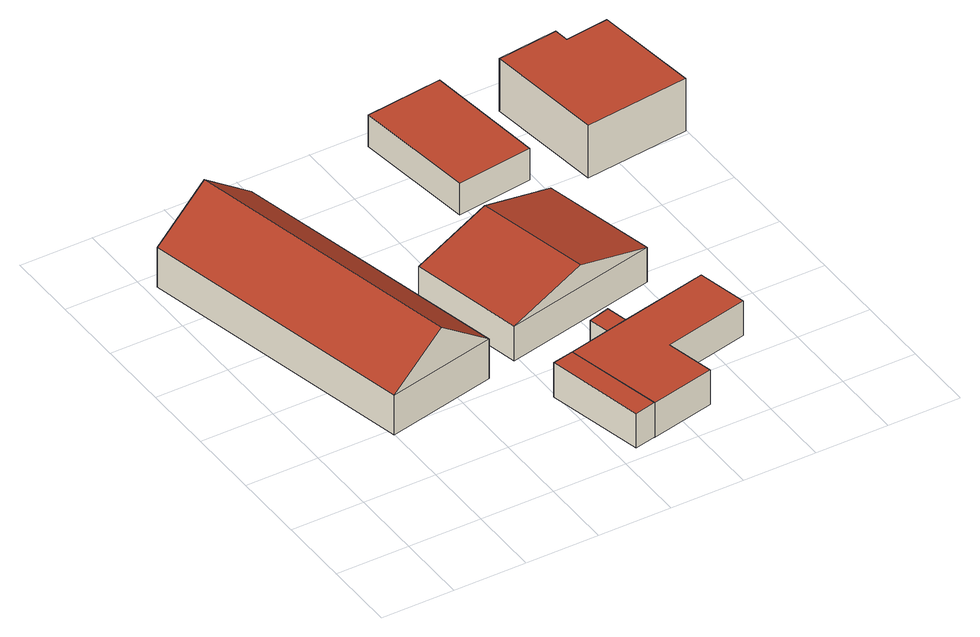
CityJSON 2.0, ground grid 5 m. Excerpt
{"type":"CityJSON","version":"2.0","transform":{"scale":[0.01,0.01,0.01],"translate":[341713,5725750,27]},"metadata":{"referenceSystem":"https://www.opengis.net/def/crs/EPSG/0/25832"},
"CityObjects":{
"building1":{"type":"Building","attributes":{"Geometrietyp2DReferenz":"3000","Gemeindeschluessel":"05170016","function":"31001_1210","roofType":"3100","measuredHeight":5.87},"address":[{"country":"Germany","locality":"Hünxe","thoroughfareNumber":"1","thoroughfareName":"Krudenburger Weg"}],"geometry":[{"type":"Solid","lod":"2","boundaries":[[[[0,1,2,3]],[[4,5,1,0]],[[6,7,5,4]],[[3,2,7,6]],[[0,8,4]],[[6,9,3]],[[3,9,8,0]],[[4,8,9,6]],[[1,5,7,2]]]],"semantics":{"surfaces":[{"type":"WallSurface"},{"type":"RoofSurface"},{"type":"GroundSurface"}],"values":[[0,0,0,0,0,0,1,1,2]]}}]},
"building2":{"type":"Building","attributes":{"Geometrietyp2DReferenz":"3000","Gemeindeschluessel":"05170016","function":"51009_1610","roofType":"1000","measuredHeight":2.53},"geometry":[{"type":"Solid","lod":"2","boundaries":[[[[10,11,12,13]],[[14,15,11,10]],[[16,17,15,14]],[[13,12,17,16]],[[14,10,13,16]],[[11,15,17,12]]]],"semantics":{"surfaces":[{"type":"WallSurface"},{"type":"RoofSurface"},{"type":"GroundSurface"}],"values":[[0,0,0,0,1,2]]}}]},
"building3":{"type":"Building","attributes":{"Geometrietyp2DReferenz":"3000","Gemeindeschluessel":"05170016","function":"31001_2720","roofType":"1000","measuredHeight":2.38},"address":[{"country":"Germany","locality":"Hünxe","thoroughfareNumber":"1","thoroughfareName":"Krudenburger Weg"}],"geometry":[{"type":"Solid","lod":"2","boundaries":[[[[18,19,20,21]],[[22,23,19,18]],[[24,25,23,22]],[[21,20,25,24]],[[22,18,21,24]],[[19,23,25,20]]]],"semantics":{"surfaces":[{"type":"WallSurface"},{"type":"RoofSurface"},{"type":"GroundSurface"}],"values":[[0,0,0,0,1,2]]}}]},
"building4":{"type":"Building","attributes":{"Geometrietyp2DReferenz":"3000","Gemeindeschluessel":"05170016","function":"31001_2720","roofType":"1000","measuredHeight":2.56},"address":[{"country":"Germany","locality":"Hünxe","thoroughfareNumber":"1","thoroughfareName":"Krudenburger Weg"}],"geometry":[{"type":"Solid","lod":"2","boundaries":[[[[26,27,28,29]],[[30,31,27,26]],[[32,33,31,30]],[[34,35,33,32]],[[36,37,35,34]],[[38,39,37,36]],[[40,41,39,38]],[[29,28,41,40]],[[38,36,34,32,30,26,29,40]],[[27,31,33,35,37,39,41,28]]]],"semantics":{"surfaces":[{"type":"WallSurface"},{"type":"RoofSurface"},{"type":"GroundSurface"}],"values":[[0,0,0,0,0,0,0,0,1,2]]}}]},
"building5":{"type":"Building","attributes":{"Geometrietyp2DReferenz":"3000","Gemeindeschluessel":"05170016","function":"31001_2720","roofType":"3100","measuredHeight":4.16},"address":[{"country":"Germany","locality":"Hünxe","thoroughfareNumber":"1","thoroughfareName":"Krudenburger Weg"}],"geometry":[{"type":"Solid","lod":"2","boundaries":[[[[42,43,44,45]],[[46,47,43,42]],[[48,49,47,46]],[[45,44,49,48]],[[42,50,46]],[[48,51,45]],[[45,51,50,42]],[[46,50,51,48]],[[43,47,49,44]]]],"semantics":{"surfaces":[{"type":"WallSurface"},{"type":"RoofSurface"},{"type":"GroundSurface"}],"values":[[0,0,0,0,0,0,1,1,2]]}}]},
"building6":{"type":"Building","attributes":{"Geometrietyp2DReferenz":"3000","Gemeindeschluessel":"05170016","function":"31001_2463","roofType":"1000","measuredHeight":2.32},"address":[{"country":"Germany","locality":"Hünxe","thoroughfareNumber":"1","thoroughfareName":"Krudenburger Weg"}],"geometry":[{"type":"Solid","lod":"2","boundaries":[[[[52,53,54,55]],[[56,57,53,52]],[[58,59,57,56]],[[55,54,59,58]],[[56,52,55,58]],[[53,57,59,54]]]],"semantics":{"surfaces":[{"type":"WallSurface"},{"type":"RoofSurface"},{"type":"GroundSurface"}],"values":[[0,0,0,0,1,2]]}}]},
"building7":{"type":"Building","attributes":{"Geometrietyp2DReferenz":"3000","Gemeindeschluessel":"05170016","function":"31001_2463","roofType":"1000","measuredHeight":3.87},"address":[{"country":"Germany","locality":"Hünxe","thoroughfareNumber":"1","thoroughfareName":"Krudenburger Weg"}],"geometry":[{"type":"Solid","lod":"2","boundaries":[[[[60,61,62,63]],[[64,65,61,60]],[[66,67,65,64]],[[68,69,67,66]],[[70,71,69,68]],[[63,62,71,70]],[[68,66,64,60,63,70]],[[61,65,67,69,71,62]]]],"semantics":{"surfaces":[{"type":"WallSurface"},{"type":"RoofSurface"},{"type":"GroundSurface"}],"values":[[0,0,0,0,0,0,1,2]]}}]}
},
"vertices":[
[1253,1115,301],[1253,1115,9],[824,3057,9],[824,3057,301],[495,947,301],[495,947,9],[69,2890,301],[69,2890,9],[874,1031,596],[447,2973,596],
[1629,88,265],[1629,88,12],[1777,121,12],[1777,121,265],[1480,761,265],[1480,761,12],[1626,793,265],[1626,793,12],
[2035,1052,248],[2035,1052,11],[1887,1013,11],[1887,1013,248],[2071,892,248],[2071,892,11],[1921,859,248],[1921,859,11],
[2660,1022,264],[2660,1022,7],[2071,892,7],[2071,892,264],[2736,680,264],[2736,680,7],[2146,549,264],[2146,549,7],[2220,218,264],[2220,218,7],[1777,121,264],[1777,121,7],[1626,793,264],[1626,793,7],[1921,859,264],[1921,859,7],
[1299,1969,261],[1299,1969,6],[1471,1185,6],[1471,1185,261],[2358,2201,261],[2358,2201,6],[2533,1418,261],[2533,1418,6],[1828,2085,421],[2002,1301,421],
[2371,3454,237],[2371,3454,5],[1839,3389,5],[1839,3389,237],[2470,2612,237],[2470,2612,5],[1943,2547,237],[1943,2547,5],
[3087,3313,398],[3087,3313,10],[2666,3264,10],[2666,3264,398],[3099,3213,398],[3099,3213,10],[3400,3250,398],[3400,3250,10],[3491,2523,398],[3491,2523,10],[2766,2442,398],[2766,2442,10]
]}
